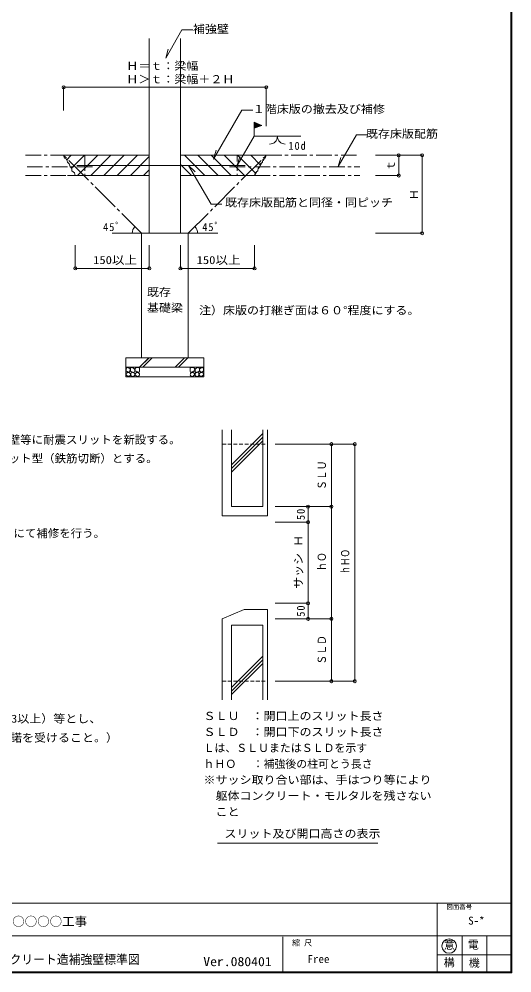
# Model space of a CAD drawing. Units: millimetres on the paper. Extents: x -400 to 7628, y -5883 to 279.
# Drawn here: x 242.4 to 400.5, y -275.2 to 30.7 of the extents above; entities that cross this region are included whole.
import ezdxf
from ezdxf.enums import TextEntityAlignment as Align

# ---------------------------------------------------------------- set-up
doc = ezdxf.new("R2010")
doc.units = ezdxf.units.MM
for name, pattern in [('CHAIN1', [8, 5, -1, 1, -1]), ('CHAIN2', [12, 9, -1, 1, -1]), ('DASHED1', [1.8, 1.2, -0.6]), ('DASHED2', [3, 2, -1])]:
    doc.linetypes.add(name, pattern=pattern)
for name, color, linetype, lineweight in [('4-0', 4, 'CHAIN2', 5), ('4-1', 3, 'Continuous', 5), ('4-2', 3, 'Continuous', 5), ('4-3', 7, 'Continuous', 5), ('4-4', 3, 'Continuous', 5), ('4-5', 7, 'Continuous', 5), ('4-6', 4, 'Continuous', 5), ('4-7', 2, 'Continuous', 5), ('4-8', 7, 'Continuous', 5), ('4-9', 5, 'Continuous', 5), ('4-A', 7, 'DASHED2', 5)]:
    doc.layers.add(name, color=color, linetype=linetype, lineweight=lineweight)
doc.styles.add('ＭＳ ゴシック', font='')
doc.styles.get('ＭＳ ゴシック').set_extended_font_data('MS Gothic')

msp = doc.modelspace()

# ---------------------------------------------------------------- linework, layer by layer
at = {"layer": '4-0'}
for p, q in [((281.685, -37.952), (256.685, -12.952)), ((296.685, -37.952), (321.686, -12.952))]:
    msp.add_line(p, q, dxfattribs=at)
at = {"layer": '4-1', "color": 2}
for p, q in [((400.1, -274.753), (400.1, 278.448)), ((400.3, -274.952), (400.3, 278.647)), ((400.5, -275.152), (400.5, 278.848))]:
    msp.add_line(p, q, dxfattribs=at)
at = {"layer": '4-1', "color": 4, "linetype": 'CHAIN1'}
msp.add_line((263.465, -12.952), (263.465, -19.452), dxfattribs=at)
at = {"layer": '4-1'}
for p, q in [((307.587, -100.959), (307.587, -128.602)), ((310.587, -100.959), (310.587, -125.602)), ((320.587, -100.959), (320.587, -125.602)), ((322.087, -100.959), (322.087, -128.602)), ((310.587, -125.602), (320.587, -125.602)), ((307.587, -128.602), (322.087, -128.602)), ((314.587, -158.602), (307.587, -161.602)), ((314.587, -158.602), (322.087, -158.602)), ((322.087, -158.602), (322.087, -187.537)), ((307.587, -161.602), (307.587, -187.537)), ((310.587, -163.602), (310.587, -187.537)), ((310.587, -163.602), (310.587, -187.537))]:
    msp.add_line(p, q, dxfattribs=at)
at = {"layer": '4-1', "color": 4}
for p, q in [((310.587, -112.222), (320.587, -102.222)), ((310.587, -113.406), (320.587, -103.382)), ((310.587, -114.529), (320.587, -104.505)), ((310.587, -183.612), (320.587, -173.612)), ((310.587, -184.796), (320.587, -174.772)), ((310.587, -185.918), (320.587, -175.894)), ((306.09, -233.576), (357.443, -233.576))]:
    msp.add_line(p, q, dxfattribs=at)
at = {"layer": '4-1', "linetype": 'DASHED1'}
for p, q in [((307.587, -105.602), (322.087, -105.602)), ((307.587, -181.602), (322.087, -181.602))]:
    msp.add_line(p, q, dxfattribs=at)
at = {"layer": '4-1', "color": 7}
for p, q in [((324.587, -105.602), (350.087, -105.602)), ((342.587, -105.602), (342.587, -125.602)), ((350.087, -105.602), (350.087, -181.602)), ((324.587, -125.602), (342.587, -125.602)), ((342.587, -125.602), (342.587, -161.602)), ((324.587, -130.602), (335.087, -130.602)), ((324.587, -156.602), (335.087, -156.602)), ((324.587, -161.602), (342.587, -161.602)), ((324.587, -161.602), (335.087, -161.602)), ((342.587, -161.602), (342.587, -181.602)), ((324.587, -181.602), (350.087, -181.602))]:
    msp.add_line(p, q, dxfattribs=at)
msp.add_lwpolyline([(335.087, -125.602), (335.087, -130.602), (335.087, -156.602), (335.087, -161.602)], dxfattribs=at)
at = {"layer": '4-1'}
msp.add_lwpolyline([(310.587, -163.602), (320.587, -163.602), (320.587, -187.537)], dxfattribs=at)
at = {"layer": '4-1', "color": 7}
for centre in [(342.587, -105.602), (350.087, -105.602), (335.087, -125.602), (342.587, -125.602), (335.087, -130.602), (335.087, -156.602), (335.087, -161.602), (342.587, -161.602), (342.587, -181.602), (350.087, -181.602)]:
    msp.add_circle(centre, 0.5, dxfattribs=at)
at = {"layer": '4-2', "linetype": 'CHAIN1'}
for p, q in [((265.965, -16.692), (244.445, -16.692)), ((309.905, -16.692), (351.686, -16.692))]:
    msp.add_line(p, q, dxfattribs=at)
at = {"layer": '4-2'}
msp.add_line((260.965, -16.192), (314.905, -16.192), dxfattribs=at)
at = {"layer": '4-3'}
for p, q in [((289.445, 18.188), (294.665, 27.228)), ((294.665, 27.228), (298.165, 27.228)), ((289.445, 18.188), (290.226, 21.088)), ((256.685, 8.868), (256.685, 1.368)), ((313.885, 1.548), (304.805, -14.192)), ((313.885, 1.548), (317.385, 1.548)), ((304.805, -14.192), (305.585, -11.292)), ((344.805, -16.552), (345.586, -13.652)), ((356.686, -12.952), (371.686, -12.952)), ((364.185, -12.952), (364.185, -19.452)), ((371.686, -12.952), (371.686, -37.952)), ((303.985, -28.612), (296.785, -16.192)), ((296.785, -16.192), (298.905, -18.312)), ((356.686, -19.452), (364.185, -19.452)), ((303.985, -28.612), (307.485, -28.612)), ((356.686, -37.952), (371.686, -37.952)), ((284.185, -41.732), (284.185, -49.232)), ((317.925, -41.732), (317.925, -49.232))]:
    msp.add_line(p, q, dxfattribs=at)
for points in [[(256.685, 8.868), (321.686, 8.868), (321.686, -3.632)], [(344.805, -16.552), (350.685, -6.392), (354.185, -6.392)], [(260.446, -41.732), (260.446, -49.232), (284.185, -49.232)], [(294.186, -41.732), (294.186, -49.232), (317.925, -49.232)]]:
    msp.add_lwpolyline(points, dxfattribs=at)
for centre in [(256.685, 8.868), (321.686, 8.868), (364.185, -12.952), (371.686, -12.952), (364.185, -19.452), (371.686, -37.952), (260.446, -49.232), (284.185, -49.232), (294.186, -49.232), (317.925, -49.232)]:
    msp.add_circle(centre, 0.5, dxfattribs=at)
for centre, start, end in [((281.685, -37.952), 135, 180), ((296.685, -37.952), 0, 45)]:
    msp.add_arc(centre, 3, start, end, dxfattribs=at)
at = {"layer": '4-5', "color": 3}
for p, q in [((317.785, -2.572), (320.265, -3.352)), ((317.785, -2.752), (320.265, -3.352)), ((317.785, -2.952), (320.265, -3.352)), ((317.785, -3.112), (320.265, -3.352)), ((317.785, -4.292), (320.265, -3.352)), ((317.785, -3.352), (320.265, -3.352)), ((317.785, -3.552), (320.265, -3.352)), ((317.785, -3.712), (320.265, -3.352)), ((317.785, -3.932), (320.265, -3.352)), ((317.785, -4.092), (320.265, -3.352)), ((312.405, -16.192), (317.785, -6.873)), ((312.405, -16.192), (313.185, -13.292))]:
    msp.add_line(p, q, dxfattribs=at)
msp.add_lwpolyline([(332.785, -6.873), (317.785, -6.873), (317.785, -2.372), (320.265, -3.352)], dxfattribs=at)
for centre, start, end in [((322.786, -6.873), 270, 0), ((327.786, -6.873), 180, 270)]:
    msp.add_arc(centre, 2.5, start, end, dxfattribs=at)
at = {"layer": '4-6'}
for p, q in [((257.585, -14.512), (259.165, -12.952)), ((259.145, -17.212), (263.405, -12.952)), ((267.645, -12.952), (261.145, -19.452)), ((271.885, -12.952), (265.385, -19.452)), ((276.125, -12.952), (269.625, -19.452)), ((280.365, -12.952), (273.866, -19.452)), ((284.185, -13.372), (278.105, -19.452)), ((295.505, -12.952), (302.005, -19.452)), ((299.745, -12.952), (306.245, -19.452)), ((303.985, -12.952), (310.486, -19.452)), ((308.225, -12.952), (314.725, -19.452)), ((312.466, -12.952), (318.305, -18.792)), ((316.705, -12.952), (319.865, -16.092)), ((284.185, -17.612), (282.345, -19.452)), ((294.186, -15.872), (297.765, -19.452))]:
    msp.add_line(p, q, dxfattribs=at)
at = {"layer": '4-8'}
for p, q in [((284.185, -37.952), (284.185, 24.548)), ((294.186, 24.548), (294.186, -37.952)), ((284.185, -12.952), (254.185, -12.952)), ((256.685, -12.952), (257.025, -13.872)), ((294.186, -12.952), (321.686, -12.952)), ((321.686, -12.952), (321.345, -13.872)), ((284.185, -19.452), (257.945, -19.452)), ((294.186, -19.452), (317.925, -19.452)), ((272.225, -37.952), (306.145, -37.952)), ((281.685, -37.952), (281.685, -77.952)), ((296.685, -37.952), (296.685, -77.952)), ((276.685, -77.952), (301.686, -77.952)), ((276.685, -77.952), (276.685, -83.952)), ((281.086, -80.952), (284.086, -77.952)), ((281.086, -80.952), (284.066, -77.952)), ((282.145, -80.952), (285.145, -77.952)), ((292.485, -80.952), (295.485, -77.952)), ((292.485, -80.952), (295.485, -77.952)), ((293.546, -80.952), (296.545, -77.952)), ((301.686, -77.952), (301.686, -83.952)), ((276.685, -80.952), (301.686, -80.952)), ((276.685, -83.952), (301.686, -83.952))]:
    msp.add_line(p, q, dxfattribs=at)
at = {"layer": '4-8', "linetype": 'CHAIN1'}
for p, q in [((244.445, -12.952), (254.185, -12.952)), ((321.686, -12.952), (351.686, -12.952)), ((244.445, -19.452), (257.945, -19.452)), ((317.925, -19.452), (351.686, -19.452))]:
    msp.add_line(p, q, dxfattribs=at)
at = {"layer": '4-8'}
for points in [[(260.446, -19.452), (260.206, -18.592), (259.346, -17.972), (259.305, -17.052), (258.745, -16.652), (258.526, -15.672), (257.905, -15.192), (257.726, -14.292), (257.025, -13.872)], [(317.925, -19.452), (318.165, -18.592), (319.025, -17.972), (319.066, -17.052), (319.626, -16.652), (319.845, -15.672), (320.466, -15.192), (320.645, -14.292), (321.345, -13.872)], [(277.685, -82.472), (277.605, -82.472), (277.726, -82.392), (277.886, -82.252), (277.966, -82.112), (278.046, -81.952), (278.046, -81.792), (278.046, -81.632), (278.005, -81.472), (277.905, -81.312), (277.745, -81.232), (277.605, -81.092), (277.445, -81.072), (277.285, -81.012), (277.125, -81.012), (276.965, -81.032), (276.906, -81.192), (276.806, -81.352), (276.745, -81.512), (276.745, -81.672), (276.745, -81.812), (276.745, -81.972), (276.745, -82.132), (276.865, -82.192), (277.025, -82.292), (277.185, -82.412), (277.345, -82.452), (277.505, -82.472)], [(278.185, -83.472), (278.125, -83.532), (278.145, -83.392), (278.165, -83.192), (278.125, -83.032), (278.046, -82.892), (277.945, -82.772), (277.845, -82.672), (277.726, -82.592), (277.545, -82.552), (277.385, -82.592), (277.205, -82.612), (277.066, -82.692), (276.925, -82.752), (276.826, -82.872), (276.745, -82.992), (276.806, -83.132), (276.845, -83.312), (276.906, -83.452), (277.005, -83.552), (277.105, -83.652), (277.225, -83.772), (277.325, -83.872), (277.445, -83.832), (277.605, -83.792), (277.805, -83.772), (277.925, -83.672), (278.046, -83.592)], [(279.185, -82.512), (279.345, -82.512), (279.505, -82.372), (279.505, -82.232), (279.505, -82.072), (279.505, -81.912), (279.505, -81.752), (279.446, -81.592), (279.366, -81.432), (279.225, -81.352), (279.065, -81.212), (278.905, -81.132), (278.745, -80.992), (278.585, -80.992), (278.425, -81.052), (278.265, -81.132), (278.185, -81.272), (278.125, -81.432), (278.125, -81.592), (278.125, -81.752), (278.125, -81.912), (278.125, -82.072), (278.145, -82.232), (278.306, -82.312), (278.466, -82.412), (278.625, -82.512), (278.786, -82.532), (278.925, -82.572), (279.085, -82.572), (279.185, -82.572)], [(279.165, -83.932), (279.085, -83.932), (279.205, -83.832), (279.345, -83.712), (279.446, -83.572), (279.505, -83.412), (279.505, -83.252), (279.505, -83.112), (279.465, -82.952), (279.386, -82.812), (279.225, -82.712), (279.085, -82.592), (278.925, -82.572), (278.765, -82.492), (278.625, -82.492), (278.466, -82.532), (278.405, -82.692), (278.325, -82.832), (278.265, -82.992), (278.265, -83.132), (278.265, -83.292), (278.265, -83.452), (278.265, -83.592), (278.385, -83.652), (278.525, -83.752), (278.685, -83.872), (278.845, -83.892), (278.985, -83.932)], [(280.625, -82.492), (280.786, -82.492), (280.945, -82.492), (281.025, -82.332), (281.086, -82.172), (281.086, -82.012), (281.086, -81.872), (281.086, -81.712), (281.086, -81.552), (281.086, -81.392), (281.065, -81.232), (280.965, -81.072), (280.805, -81.012), (280.645, -81.012), (280.505, -81.012), (280.346, -81.012), (280.186, -81.012), (280.025, -81.012), (279.866, -81.072), (279.706, -81.172), (279.645, -81.332), (279.645, -81.492), (279.545, -81.652), (279.545, -81.792), (279.626, -81.952), (279.686, -82.112), (279.845, -82.152), (279.985, -82.212), (280.145, -82.332), (280.305, -82.432), (280.465, -82.452), (280.565, -82.452)], [(297.726, -82.492), (297.585, -82.492), (297.425, -82.492), (297.325, -82.332), (297.265, -82.172), (297.265, -82.012), (297.265, -81.872), (297.265, -81.712), (297.265, -81.552), (297.265, -81.392), (297.285, -81.232), (297.385, -81.072), (297.545, -81.012), (297.705, -81.012), (297.865, -81.012), (298.025, -81.012), (298.165, -81.012), (298.325, -81.012), (298.485, -81.072), (298.645, -81.172), (298.705, -81.332), (298.705, -81.492), (298.806, -81.652), (298.806, -81.792), (298.745, -81.952), (298.685, -82.112), (298.525, -82.152), (298.365, -82.212), (298.205, -82.332), (298.045, -82.432), (297.886, -82.452), (297.806, -82.452)], [(299.185, -83.932), (299.285, -83.932), (299.165, -83.832), (299.005, -83.712), (298.905, -83.572), (298.845, -83.412), (298.845, -83.252), (298.845, -83.112), (298.886, -82.952), (298.965, -82.812), (299.125, -82.712), (299.285, -82.592), (299.425, -82.572), (299.585, -82.492), (299.725, -82.492), (299.886, -82.532), (299.945, -82.692), (300.045, -82.832), (300.105, -82.992), (300.105, -83.132), (300.105, -83.292), (300.105, -83.452), (300.105, -83.592), (299.985, -83.652), (299.825, -83.752), (299.665, -83.872), (299.525, -83.892), (299.366, -83.932)], [(299.165, -82.512), (299.005, -82.512), (298.865, -82.372), (298.865, -82.232), (298.865, -82.072), (298.865, -81.912), (298.865, -81.752), (298.925, -81.592), (298.985, -81.432), (299.145, -81.352), (299.305, -81.212), (299.445, -81.132), (299.605, -80.992), (299.765, -80.992), (299.925, -81.052), (300.085, -81.132), (300.185, -81.272), (300.245, -81.432), (300.245, -81.592), (300.245, -81.752), (300.245, -81.912), (300.245, -82.072), (300.205, -82.232), (300.045, -82.312), (299.886, -82.412), (299.745, -82.512), (299.585, -82.532), (299.425, -82.572), (299.265, -82.572), (299.165, -82.572)], [(300.185, -83.472), (300.245, -83.532), (300.225, -83.392), (300.205, -83.192), (300.245, -83.032), (300.305, -82.892), (300.405, -82.772), (300.505, -82.672), (300.645, -82.592), (300.806, -82.552), (300.965, -82.592), (301.165, -82.612), (301.286, -82.692), (301.426, -82.752), (301.545, -82.872), (301.626, -82.992), (301.565, -83.132), (301.505, -83.312), (301.445, -83.452), (301.346, -83.552), (301.245, -83.652), (301.145, -83.772), (301.025, -83.872), (300.905, -83.832), (300.745, -83.792), (300.546, -83.772), (300.425, -83.672), (300.305, -83.592)], [(300.665, -82.472), (300.766, -82.472), (300.625, -82.392), (300.485, -82.252), (300.385, -82.112), (300.325, -81.952), (300.325, -81.792), (300.325, -81.632), (300.345, -81.472), (300.446, -81.312), (300.605, -81.232), (300.766, -81.092), (300.925, -81.072), (301.065, -81.012), (301.225, -81.012), (301.385, -81.032), (301.445, -81.192), (301.545, -81.352), (301.606, -81.512), (301.606, -81.672), (301.606, -81.812), (301.606, -81.972), (301.606, -82.132), (301.485, -82.192), (301.325, -82.292), (301.165, -82.412), (301.005, -82.452), (300.845, -82.472)], [(281.065, -83.512), (281.005, -83.572), (281.025, -83.432), (281.045, -83.232), (281.005, -83.072), (280.925, -82.912), (280.825, -82.812), (280.725, -82.712), (280.605, -82.632), (280.426, -82.592), (280.266, -82.632), (280.085, -82.652), (279.945, -82.732), (279.805, -82.792), (279.706, -82.892), (279.626, -83.032), (279.686, -83.172), (279.725, -83.332), (279.785, -83.492), (279.885, -83.592), (279.985, -83.692), (280.105, -83.792), (280.206, -83.912), (280.325, -83.852), (280.485, -83.812), (280.686, -83.792), (280.805, -83.712), (280.925, -83.632)], [(297.305, -83.512), (297.365, -83.572), (297.345, -83.432), (297.325, -83.232), (297.365, -83.072), (297.425, -82.912), (297.525, -82.812), (297.625, -82.712), (297.765, -82.632), (297.925, -82.592), (298.085, -82.632), (298.285, -82.652), (298.405, -82.732), (298.546, -82.792), (298.665, -82.892), (298.745, -83.032), (298.685, -83.172), (298.645, -83.332), (298.566, -83.492), (298.465, -83.592), (298.365, -83.692), (298.265, -83.792), (298.145, -83.912), (298.025, -83.852), (297.865, -83.812), (297.665, -83.792), (297.545, -83.712), (297.425, -83.632)]]:
    msp.add_lwpolyline(points, dxfattribs=at)
at = {"layer": '4-9', "color": 7}
for p, q in [((-391.499, -252.737), (400.5, -252.737)), ((376.5, -252.737), (376.5, -275.152)), ((114.25, -263.237), (400.5, -263.237)), ((326.967, -263.621), (326.967, -275.152)), ((384.5, -263.237), (384.5, -275.152)), ((392.5, -263.237), (392.5, -275.152)), ((376.5, -269.387), (400.5, -269.387))]:
    msp.add_line(p, q, dxfattribs=at)
at = {"layer": '4-9', "color": 2}
for p, q in [((-400.5, -275.152), (400.5, -275.152)), ((400.3, -274.952), (-400.3, -274.952)), ((-400.1, -274.753), (400.1, -274.753))]:
    msp.add_line(p, q, dxfattribs=at)
at = {"layer": '4-9', "color": 4}
msp.add_circle((380.355, -266.541), 2.325, dxfattribs=at)
at = {"layer": '4-A', "color": 4}
msp.add_line((312.405, -12.952), (312.405, -19.452), dxfattribs=at)
at = {"layer": '4-A'}
msp.add_line((321.686, -12.952), (317.925, -19.452), dxfattribs=at)

# ---------------------------------------------------------------- texts
at = {"layer": '4-1', "color": 2, "style": 'ＭＳ ゴシック', "width": 1.1}
for s, p in [('注）床版の打継ぎ面は６０°程度にする。', (300.123, -64.732)), ('ＳＬＵ\u3000：開口上のスリット長さ', (301.572, -194.826)), ('ＳＬＤ\u3000：開口下のスリット長さ', (301.572, -199.946)), ('※サッシ取り合い部は、手はつり等により', (301.572, -215.306)), ('\u3000躯体コンクリート・モルタルを残さない', (301.572, -220.426)), ('\u3000こと', (301.572, -225.546)), ('スリット及び開口高さの表示', (308.296, -232.556))]:
    msp.add_text(s, height=2.566, dxfattribs=at).set_placement(p, align=Align.BOTTOM_LEFT)
at = {"layer": '4-1', "style": 'ＭＳ ゴシック', "width": 1.05}
for s, p in [('ａ）\u3000施工内容\u3000\u3000\u3000\u3000\u3000：\u3000短柱の靭性の向上を目的として、腰壁・垂壁等に耐震スリットを新設する。', (117.812, -106.233)), ('ｂ）\u3000耐震スリット形状\u3000：\u3000巾は、３０ｍｍ～５０ｍｍ程度の完全スリット型（鉄筋切断）とする。', (117.812, -112.233)), ('ｆ）\u3000余分にはつった部分は、無収縮モルタル（Ｆ＝３０Ｎ／ｍｍ²以上）にて補修を行う。', (117.812, -136.233))]:
    msp.add_text(s, height=2.566, dxfattribs=at).set_placement(p, align=Align.BOTTOM_LEFT)
at = {"layer": '4-1', "color": 2, "style": 'ＭＳ ゴシック'}
for s, width, p in [('ＳＬＵ', 0.9, (341.587, -120.277)), ('サッシ Ｈ', 1.1, (334.087, -152.002)), ('ｈＨＯ', 0.75, (349.087, -147.327)), ('ｈＯ', 0.85, (341.587, -146.377)), ('ＳＬＤ', 0.9, (341.587, -176.277))]:
    msp.add_text(s, height=2.566, rotation=90, dxfattribs=dict(at, width=width)).set_placement(p, align=Align.BOTTOM_LEFT)
for s, p in [('Ｌは、ＳＬＵまたはＳＬＤを示す', (301.572, -205.066)), ('ｈＨＯ\u3000 ：補強後の柱可とう長さ', (301.572, -210.186))]:
    msp.add_text(s, height=2.566, dxfattribs=at).set_placement(p, align=Align.BOTTOM_LEFT)
at = {"layer": '4-1', "color": 2, "char_height": 2.566, "attachment_point": 7, "rotation": 90, "style": 'ＭＳ ゴシック'}
for insert in [(334.087, -129.927), (334.087, -160.927)]:
    msp.add_mtext('\\T1.18;\\W0.95;50', dxfattribs=dict(at, insert=insert))
at = {"layer": '4-4', "color": 2, "style": 'ＭＳ ゴシック', "width": 1.1}
for s, p in [('ロックウール（標準密度80㎏/m3以上）等とし、', (186.019, -195.681)), ('あらかじめ監督員の承諾を受けること。）', (200.995, -201.801))]:
    msp.add_text(s, height=2.566, dxfattribs=at).set_placement(p, align=Align.BOTTOM_LEFT)
at = {"layer": '4-7', "style": 'ＭＳ ゴシック'}
for s, width, p in [('補強壁', 1.1, (298.165, 25.478)), ('Ｈ＝ｔ：梁幅', 1.1, (276.806, 13.648)), ('Ｈ＞ｔ：梁幅＋２Ｈ', 1.1, (276.806, 9.368)), ('１階床版の撤去及び補修', 1.1, (317.385, -0.202)), ('既存床版配筋', 1.1, (353.666, -8.128)), ('既存床版配筋と同径・同ピッチ', 1.1, (308.451, -30.155)), ('150以上', 1.15, (266.172, -48.606)), ('150以上', 1.15, (299.36, -48.606)), ('既存', 1.1, (283.425, -58.932)), ('基礎梁', 1.1, (283.425, -63.932))]:
    msp.add_text(s, height=2.566, dxfattribs=dict(at, width=width)).set_placement(p, align=Align.BOTTOM_LEFT)
for s, p in [('ｔ', (363.686, -17.972)), ('Ｈ', (371.186, -27.332))]:
    msp.add_text(s, height=2.566, rotation=90, dxfattribs=at).set_placement(p, align=Align.BOTTOM_LEFT)
at = {"layer": '4-7', "insert": (328.805, -11.252), "char_height": 2.566, "attachment_point": 7, "style": 'ＭＳ ゴシック'}
msp.add_mtext('\\T1.18;\\W0.95;10d', dxfattribs=at)
at = {"layer": '4-7', "char_height": 2.566, "attachment_point": 7, "rotation": 0.001, "style": 'ＭＳ ゴシック'}
for insert in [(269.365, -37.292), (301.165, -37.292)]:
    msp.add_mtext('\\T1.18;\\W0.95;45ﾟ', dxfattribs=dict(at, insert=insert))
at = {"layer": '4-9', "color": 7, "style": 'ＭＳ ゴシック'}
for s, height, p in [('図面番号', 1.466, (379.5, -255.137)), ('○○○○○○○○工事', 2.933, (224.214, -260.989)), ('S-*', 2.566, (386.479, -260.437)), ('縮 尺', 1.833, (329.967, -266.987)), ('意', 2.566, (378.664, -268.3)), ('電', 2.566, (386.387, -268.162)), ('Free', 2.566, (334.967, -272.737)), ('構', 2.566, (378.619, -273.816)), ('機', 2.566, (386.663, -273.999))]:
    msp.add_text(s, height=height, dxfattribs=at).set_placement(p, align=Align.BOTTOM_LEFT)
at = {"layer": '4-9', "color": 7, "style": 'ＭＳ ゴシック', "width": 0.95}
msp.add_text('鉄筋コンクリート造補強壁標準図', height=2.933, dxfattribs=at).set_placement((224.102, -273.15), align=Align.BOTTOM_LEFT)
at = {"layer": '4-9', "color": 3, "style": 'ＭＳ ゴシック', "width": 1.1}
msp.add_text('Ver.080401', height=2.933, dxfattribs=at).set_placement((301.49, -273.854), align=Align.BOTTOM_LEFT)

doc.saveas('drawing.dxf')
